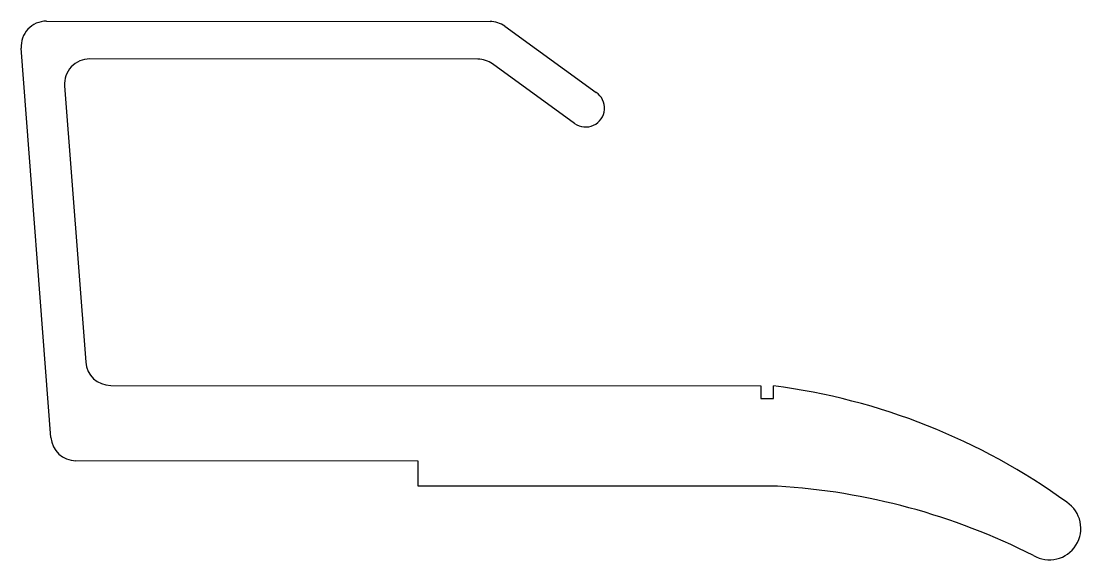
# Model space of a CAD drawing. Extents: x 319.3 to 361.4, y 716.1 to 737.5.
import ezdxf

# ---------------------------------------------------------------- set-up
doc = ezdxf.new("R2010")
doc.units = 0
doc.linetypes.add('CENTER', pattern=[1.25, 0.8, -0.15, 0.15, -0.15])
doc.layers.add('EKSEN', color=1, linetype='CENTER')

msp = doc.modelspace()

# ---------------------------------------------------------------- linework, layer by layer
at = {"layer": 'EKSEN', "color": 0, "linetype": 'BYBLOCK'}
for p, q in [((320.27, 737.537), (337.923, 737.524)), ((338.509, 737.334), (342.14, 734.702)), ((320.452, 720.96), (319.273, 736.461)), ((337.436, 736.025), (321.997, 736.036)), ((341.289, 733.467), (338.022, 735.834)), ((320.999, 734.96), (321.836, 723.959)), ((322.833, 723.035), (348.704, 723.017)), ((348.704, 723.017), (348.704, 722.517)), ((349.204, 722.517), (349.204, 723.021)), ((348.704, 722.517), (349.204, 722.517)), ((335.065, 720.026), (321.449, 720.036)), ((335.065, 719.026), (335.065, 720.026)), ((349.364, 719.026), (335.065, 719.026))]:
    msp.add_line(p, q, dxfattribs=at)
for centre, radius, start, end in [((320.27, 736.537), 1, 89.9594, 184.3524), ((337.922, 736.524), 1, 54.0607, 89.9594), ((321.996, 735.036), 1, 89.9594, 184.3524), ((337.435, 735.025), 1, 54.0607, 89.9594), ((341.729, 734.074), 0.75, 234.0092, 56.8127), ((322.833, 724.035), 1, 184.3524, 269.9594), ((345.911, 697.741), 25.494, 54.0677, 82.5772), ((321.449, 721.036), 1, 184.3524, 269.9594), ((347.755, 692.938), 26.138, 63.2, 86.4715), ((360.178, 717.343), 1.25, 239.3166, 56.3451)]:
    msp.add_arc(centre, radius, start, end, dxfattribs=at)

doc.saveas('drawing.dxf')
